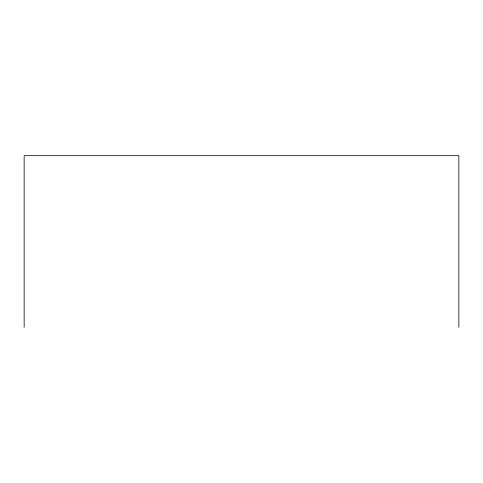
<?xml version="1.0" encoding="UTF-8"?>
<svg xmlns="http://www.w3.org/2000/svg" width="483" height="483" viewBox="0 0 483 483"><rect width="100%" height="100%" fill="white"/><g stroke="black" fill="none" stroke-linecap="round" stroke-linejoin="round"><path stroke-width="0.72" d="M458.85 327.329L458.85 155.671L24.15 155.671L24.15 327.329"/></g></svg>
